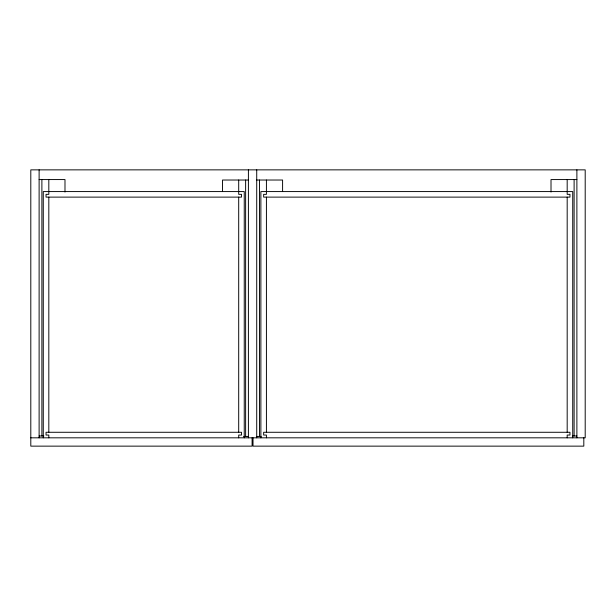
<?xml version="1.0" encoding="UTF-8"?>
<svg xmlns="http://www.w3.org/2000/svg" width="616" height="616" viewBox="0 0 616 616"><rect width="100%" height="100%" fill="white"/><g stroke="black" fill="none" stroke-linecap="round" stroke-linejoin="round"><path stroke-width="0.92" d="M39.116 179.564L64.988 179.564L64.988 192.046M576.884 179.564L551.012 179.564L551.012 192.046M248.402 180.026L222.53 180.026L222.53 191.553M256.718 180.026L282.59 180.026L282.59 191.553M39.116 435.974L43.905 435.974M572.38 435.974L576.884 435.974M243.613 436.436L248.402 436.436M256.718 436.436L261.223 436.436M30.8 437.822L585.2 437.822L585.2 169.862L30.8 169.862L30.8 446.138L252.098 446.138L252.098 437.822M583.814 437.822L583.814 446.138L253.022 446.138L253.022 437.822M576.884 169.862L576.884 437.822M574.112 179.564L574.112 435.974M572.726 437.822L572.726 191.576L260.876 191.576L260.876 437.822M567.182 179.564L567.182 194.348L569.954 194.348L569.954 197.12L263.648 197.12L263.648 194.348L266.42 194.348L266.42 180.026M567.182 197.12L567.182 432.278M567.182 437.822L567.182 435.05L569.954 435.05L569.954 432.278L263.648 432.278L263.648 435.05L266.42 435.05L266.42 437.822M266.42 197.12L266.42 432.278M259.49 180.026L259.49 436.436M256.718 169.862L256.718 437.822M248.402 169.862L248.402 437.822M245.63 180.026L245.63 436.436M244.244 437.822L244.244 191.576L43.274 191.576L43.274 437.822M238.7 180.026L238.7 194.348L241.472 194.348L241.472 197.12L46.046 197.12L46.046 194.348L48.818 194.348L48.818 179.564M238.7 197.12L238.7 432.278M238.7 437.822L238.7 435.05L241.472 435.05L241.472 432.278L46.046 432.278L46.046 435.05L48.818 435.05L48.818 437.822M48.818 197.12L48.818 432.278M41.888 179.564L41.888 435.974M39.116 169.862L39.116 437.822"/></g></svg>
